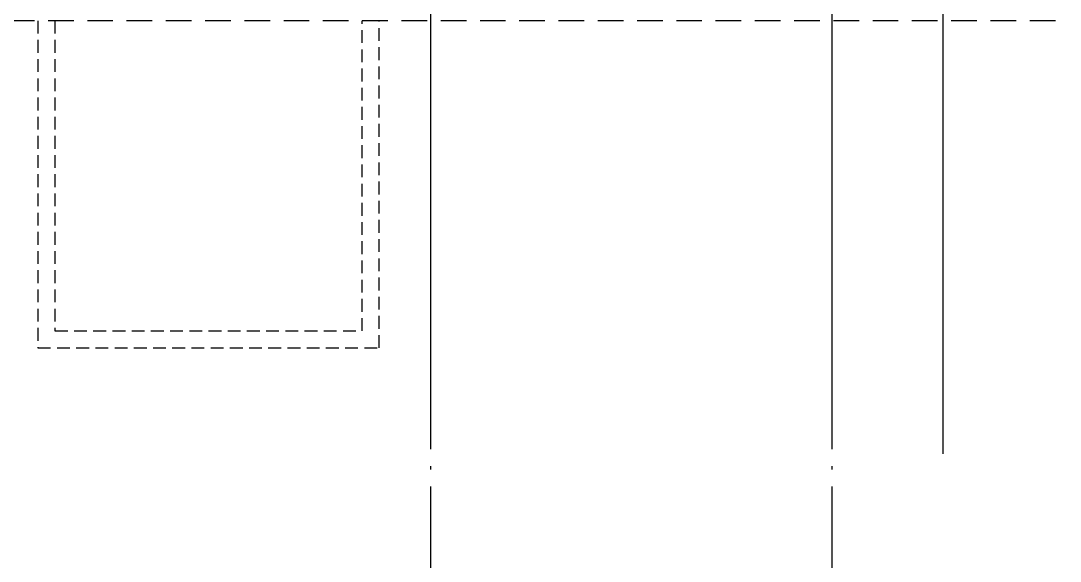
# Model space of a CAD drawing. Header units: millimetres. Extents: x -734060 to 504600, y -7739 to 118800.
# Drawn here: x -287700 to -275524, y 36265 to 42600 of the extents above; entities that cross this region are included whole.
import ezdxf

# ---------------------------------------------------------------- set-up
doc = ezdxf.new("R2010")
doc.units = ezdxf.units.MM
doc.header["$LTSCALE"] = 200
for name, pattern in [('CEN-GAUN', [32.2, 30, -1, 0.2, -1]), ('CONTINOUS', [0]), ('H3', [3, 2, -1]), ('HID', [2.3, 1.5, -0.8]), ('HIDDEN', [0.375, 0.25, -0.125])]:
    doc.linetypes.add(name, pattern=pattern)
for name, color, linetype in [('0-기초', 4, 'H3'), ('CEN', 1, 'CEN-GAUN'), ('G', 3, 'Continuous'), ('HAT-INS', 250, 'Continuous'), ('S-COL', 2, 'Continuous')]:
    doc.layers.add(name, color=color, linetype=linetype)
doc.layers.add('STEEL-CK', color=181, linetype='Continuous', plot=False)

# ---------------------------------------------------------------- blocks, each defined once
blk = doc.blocks.new('X-RC-B1FH')
at = {"layer": 'S-COL', "color": 8, "linetype": 'HIDDEN', "ltscale": 3}
for p, q in [((7400, -43300), (7400, -47135)), ((7600, -43300), (7600, -46935)), ((11200, -46935), (11200, -43300)), ((11400, -47135), (11400, -43300)), ((7600, -46935), (11200, -46935)), ((7400, -47135), (11400, -47135))]:
    blk.add_line(p, q, dxfattribs=at)
blk = doc.blocks.new('X-CEN11')
at = {"layer": 'CEN', "color": 14, "linetype": 'CONTINOUS'}
blk.add_line((18000, 4216), (18000, -48378), dxfattribs=at)
blk = doc.blocks.new('X-CEN')
at = {"layer": 'CEN'}
for p, q in [((12000, 9200), (12000, -53000)), ((16700, 9200), (16700, -53000))]:
    blk.add_line(p, q, dxfattribs=at)

msp = doc.modelspace()

# ---------------------------------------------------------------- linework, layer by layer
at = {"layer": 'G', "color": 7, "linetype": 'HID'}
msp.add_lwpolyline([(-295200, 86200), (-223600, 86200), (-223600, 42600), (-295200, 42600)], close=True, dxfattribs=at)

# ---------------------------------------------------------------- block references
at = {"layer": '0-기초', "color": 252, "linetype": 'CONTINOUS', "ltscale": 3}
msp.add_blockref('X-CEN11', (-294900, 85900), dxfattribs=at)
at = {"layer": 'HAT-INS'}
msp.add_blockref('X-CEN', (-294900, 85900), dxfattribs=at)
at = {"layer": 'STEEL-CK'}
msp.add_blockref('X-RC-B1FH', (-294900, 85900), dxfattribs=at)

doc.saveas('drawing.dxf')
